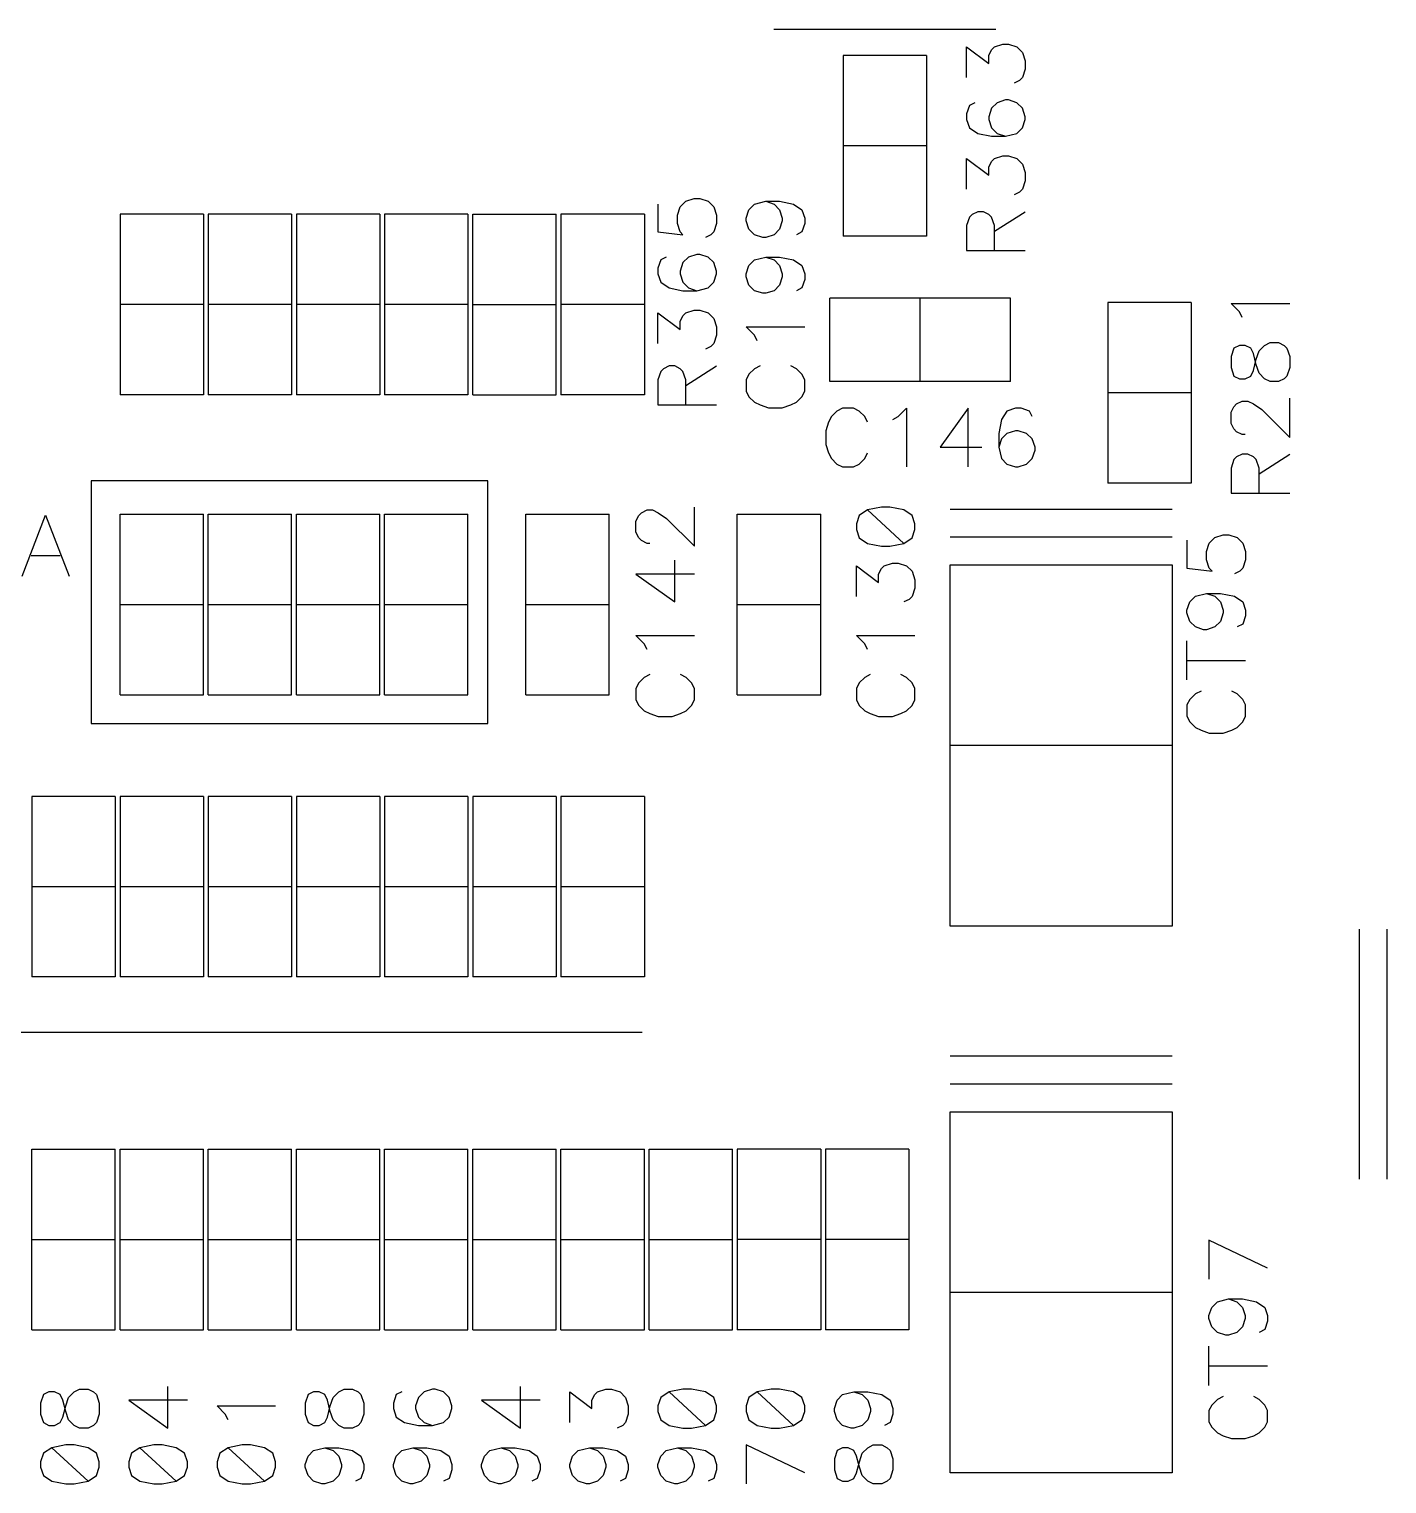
# Model space of a CAD drawing. Extents: x 295 to 953, y 10 to 290.
# Drawn here: x 585.08 to 628.1, y 102.61 to 148.7 of the extents above; entities that cross this region are included whole.
import ezdxf

# ---------------------------------------------------------------- set-up
doc = ezdxf.new("R2010")
doc.units = 0
doc.header["$LTSCALE"] = 5
doc.header["$MEASUREMENT"] = 0
doc.layers.add('DV-DPO-A6_BSK', color=2, linetype='CONTINUOUS')

msp = doc.modelspace()

# ---------------------------------------------------------------- linework, layer by layer
at = {"layer": 'DV-DPO-A6_BSK', "color": 7}
for p, q in [((608.678, 148.696), (615.713, 148.696)), ((614.786, 147.159), (614.786, 148.132)), ((614.786, 148.132), (615.49, 147.601)), ((615.49, 147.863), (615.579, 148.042)), ((615.579, 148.042), (615.669, 148.132)), ((615.669, 148.132), (615.931, 148.215)), ((615.931, 148.215), (616.11, 148.215)), ((616.11, 148.215), (616.378, 148.132)), ((616.378, 148.132), (616.552, 147.953)), ((616.552, 147.953), (616.641, 147.69)), ((610.874, 147.858), (610.874, 142.136)), ((613.517, 147.858), (610.874, 147.858)), ((613.517, 147.858), (613.517, 142.136)), ((615.49, 147.601), (615.49, 147.863)), ((616.641, 147.69), (616.641, 147.422)), ((616.462, 147.07), (616.289, 146.981)), ((616.552, 147.159), (616.462, 147.07)), ((616.641, 147.422), (616.552, 147.159)), ((614.875, 146.271), (614.786, 146.008)), ((615.048, 146.36), (614.875, 146.271)), ((615.579, 146.187), (615.49, 145.919)), ((615.758, 146.36), (615.579, 146.187)), ((616.021, 146.45), (615.758, 146.36)), ((616.11, 146.45), (616.021, 146.45)), ((616.378, 146.36), (616.11, 146.45)), ((616.552, 146.187), (616.378, 146.36)), ((616.641, 145.919), (616.552, 146.187)), ((614.786, 146.008), (614.786, 145.829)), ((614.786, 145.829), (614.875, 145.567)), ((615.49, 145.919), (615.49, 145.829)), ((615.49, 145.829), (615.579, 145.567)), ((616.552, 145.567), (616.641, 145.829)), ((616.641, 145.829), (616.641, 145.919)), ((614.875, 145.567), (615.138, 145.388)), ((615.138, 145.388), (615.579, 145.299)), ((615.579, 145.567), (615.758, 145.388)), ((615.579, 145.299), (616.021, 145.299)), ((615.758, 145.388), (616.021, 145.299)), ((616.021, 145.299), (616.378, 145.388)), ((616.378, 145.388), (616.552, 145.567)), ((613.517, 144.997), (610.874, 144.997)), ((614.786, 143.622), (614.786, 144.594)), ((614.786, 144.594), (615.49, 144.064)), ((615.49, 144.326), (615.579, 144.505)), ((615.49, 144.064), (615.49, 144.326)), ((615.579, 144.505), (615.669, 144.594)), ((615.669, 144.594), (615.931, 144.684)), ((615.931, 144.684), (616.11, 144.684)), ((616.11, 144.684), (616.378, 144.594)), ((616.378, 144.594), (616.552, 144.416)), ((616.552, 144.416), (616.641, 144.153)), ((616.641, 143.885), (616.552, 143.622)), ((616.641, 144.153), (616.641, 143.885)), ((616.462, 143.533), (616.289, 143.443)), ((616.552, 143.622), (616.462, 143.533)), ((605.007, 143.153), (605.007, 142.27)), ((605.627, 142.801), (605.711, 143.063)), ((605.711, 143.063), (605.89, 143.242)), ((605.89, 143.242), (606.152, 143.326)), ((606.152, 143.326), (606.331, 143.326)), ((606.331, 143.326), (606.599, 143.242)), ((606.599, 143.242), (606.773, 143.063)), ((606.773, 143.063), (606.862, 142.801)), ((607.801, 142.711), (607.89, 142.974)), ((607.89, 142.974), (608.063, 143.153)), ((608.063, 143.153), (608.421, 143.242)), ((608.421, 143.242), (608.684, 143.153)), ((608.421, 143.242), (608.862, 143.242)), ((608.684, 143.153), (608.862, 142.974)), ((608.862, 143.242), (609.304, 143.153)), ((608.862, 142.974), (608.946, 142.711)), ((609.304, 143.153), (609.567, 142.974)), ((609.567, 142.974), (609.656, 142.711)), ((615.138, 142.912), (614.959, 142.823)), ((615.317, 142.912), (615.138, 142.912)), ((615.49, 142.823), (615.317, 142.912)), ((615.669, 142.292), (616.641, 142.912)), ((587.963, 142.829), (587.963, 137.107)), ((590.606, 142.829), (587.963, 142.829)), ((590.606, 142.829), (590.606, 137.107)), ((590.757, 142.829), (590.757, 137.107)), ((593.4, 142.829), (590.757, 142.829)), ((593.4, 142.829), (593.4, 137.107)), ((593.551, 142.829), (593.551, 137.107)), ((596.194, 142.829), (593.551, 142.829)), ((596.194, 142.829), (596.194, 137.107)), ((596.345, 142.829), (596.345, 137.107)), ((598.988, 142.829), (596.345, 142.829)), ((598.988, 142.829), (598.988, 137.107)), ((599.139, 137.107), (599.139, 142.829)), ((599.139, 142.829), (601.782, 142.829)), ((601.782, 137.107), (601.782, 142.829)), ((601.933, 142.829), (601.933, 137.107)), ((604.576, 142.829), (601.933, 142.829)), ((604.576, 142.829), (604.576, 137.107)), ((605.627, 142.532), (605.627, 142.801)), ((605.711, 142.27), (605.627, 142.532)), ((606.862, 142.532), (606.773, 142.27)), ((606.862, 142.801), (606.862, 142.532)), ((607.801, 142.622), (607.801, 142.711)), ((607.89, 142.354), (607.801, 142.622)), ((608.946, 142.622), (608.862, 142.354)), ((608.946, 142.711), (608.946, 142.622)), ((609.656, 142.532), (609.567, 142.27)), ((609.656, 142.711), (609.656, 142.532)), ((614.875, 142.739), (614.786, 142.471)), ((614.786, 142.471), (614.786, 141.678)), ((614.959, 142.823), (614.875, 142.739)), ((615.579, 142.739), (615.49, 142.823)), ((615.669, 142.471), (615.579, 142.739)), ((615.669, 141.678), (615.669, 142.471)), ((605.007, 142.27), (605.8, 142.18)), ((605.8, 142.18), (605.711, 142.27)), ((606.683, 142.18), (606.51, 142.091)), ((606.773, 142.27), (606.683, 142.18)), ((608.063, 142.18), (607.89, 142.354)), ((608.332, 142.091), (608.063, 142.18)), ((608.421, 142.091), (608.332, 142.091)), ((608.684, 142.18), (608.421, 142.091)), ((608.862, 142.354), (608.684, 142.18)), ((609.567, 142.27), (609.393, 142.18)), ((613.517, 142.136), (610.874, 142.136)), ((606.242, 141.56), (605.979, 141.471)), ((606.331, 141.56), (606.242, 141.56)), ((606.599, 141.471), (606.331, 141.56)), ((614.786, 141.678), (616.641, 141.678)), ((605.096, 141.381), (605.007, 141.119)), ((605.007, 141.119), (605.007, 140.94)), ((605.269, 141.471), (605.096, 141.381)), ((605.8, 141.298), (605.711, 141.029)), ((605.979, 141.471), (605.8, 141.298)), ((606.773, 141.298), (606.599, 141.471)), ((606.862, 141.029), (606.773, 141.298)), ((607.801, 140.94), (607.89, 141.208)), ((607.89, 141.208), (608.063, 141.381)), ((608.063, 141.381), (608.421, 141.471)), ((608.421, 141.471), (608.684, 141.381)), ((608.421, 141.471), (608.862, 141.471)), ((608.684, 141.381), (608.862, 141.208)), ((608.862, 141.471), (609.304, 141.381)), ((608.862, 141.208), (608.946, 140.94)), ((609.304, 141.381), (609.567, 141.208)), ((609.567, 141.208), (609.656, 140.94)), ((605.007, 140.94), (605.096, 140.677)), ((605.096, 140.677), (605.359, 140.498)), ((605.711, 141.029), (605.711, 140.94)), ((605.711, 140.94), (605.8, 140.677)), ((605.8, 140.677), (605.979, 140.498)), ((606.599, 140.498), (606.773, 140.677)), ((606.773, 140.677), (606.862, 140.94)), ((606.862, 140.94), (606.862, 141.029)), ((607.801, 140.851), (607.801, 140.94)), ((607.89, 140.588), (607.801, 140.851)), ((608.063, 140.409), (607.89, 140.588)), ((608.862, 140.588), (608.684, 140.409)), ((608.946, 140.851), (608.862, 140.588)), ((608.946, 140.94), (608.946, 140.851)), ((609.656, 140.767), (609.567, 140.498)), ((609.656, 140.94), (609.656, 140.767)), ((605.359, 140.498), (605.8, 140.409)), ((605.8, 140.409), (606.242, 140.409)), ((605.979, 140.498), (606.242, 140.409)), ((606.242, 140.409), (606.599, 140.498)), ((608.332, 140.325), (608.063, 140.409)), ((608.421, 140.325), (608.332, 140.325)), ((608.684, 140.409), (608.421, 140.325)), ((609.567, 140.498), (609.393, 140.409)), ((616.172, 140.174), (610.455, 140.174)), ((610.455, 137.531), (610.455, 140.174)), ((613.31, 137.531), (613.31, 140.174)), ((616.172, 137.531), (616.172, 140.174)), ((590.606, 139.968), (587.963, 139.968)), ((593.4, 139.968), (590.757, 139.968)), ((596.194, 139.968), (593.551, 139.968)), ((598.988, 139.968), (596.345, 139.968)), ((599.139, 139.968), (601.782, 139.968)), ((604.576, 139.968), (601.933, 139.968)), ((605.007, 138.733), (605.007, 139.705)), ((605.007, 139.705), (605.711, 139.174)), ((605.8, 139.616), (605.89, 139.705)), ((605.89, 139.705), (606.152, 139.794)), ((606.152, 139.794), (606.331, 139.794)), ((606.331, 139.794), (606.599, 139.705)), ((606.599, 139.705), (606.773, 139.526)), ((619.256, 140.035), (619.256, 134.313)), ((621.899, 140.035), (619.256, 140.035)), ((621.899, 140.035), (621.899, 134.313)), ((623.43, 139.738), (623.168, 140.007)), ((623.168, 140.007), (625.023, 140.007)), ((623.52, 139.56), (623.43, 139.738)), ((605.711, 139.437), (605.8, 139.616)), ((605.711, 139.174), (605.711, 139.437)), ((606.773, 139.526), (606.862, 139.264)), ((606.862, 139.264), (606.862, 138.995)), ((608.063, 138.995), (607.801, 139.264)), ((607.801, 139.264), (609.656, 139.264)), ((606.773, 138.733), (606.683, 138.643)), ((606.862, 138.995), (606.773, 138.733)), ((608.153, 138.822), (608.063, 138.995)), ((624.229, 138.677), (624.403, 138.766)), ((624.403, 138.766), (624.671, 138.766)), ((624.671, 138.766), (624.844, 138.677)), ((606.683, 138.643), (606.51, 138.554)), ((623.257, 138.587), (623.168, 138.325)), ((623.168, 138.325), (623.168, 137.973)), ((623.43, 138.677), (623.257, 138.587)), ((623.609, 138.677), (623.43, 138.677)), ((623.788, 138.587), (623.609, 138.677)), ((623.872, 138.414), (623.788, 138.587)), ((623.961, 138.057), (623.872, 138.414)), ((623.961, 138.235), (624.051, 138.504)), ((624.051, 138.504), (624.229, 138.677)), ((624.844, 138.677), (624.934, 138.587)), ((624.934, 138.587), (625.023, 138.325)), ((625.023, 138.325), (625.023, 137.973)), ((605.096, 137.85), (605.007, 137.582)), ((605.18, 137.934), (605.096, 137.85)), ((605.359, 138.023), (605.18, 137.934)), ((605.538, 138.023), (605.359, 138.023)), ((605.711, 137.934), (605.538, 138.023)), ((605.8, 137.85), (605.711, 137.934)), ((605.89, 137.582), (605.8, 137.85)), ((605.89, 137.403), (606.862, 138.023)), ((608.063, 137.934), (607.89, 137.76)), ((608.242, 138.023), (608.063, 137.934)), ((609.393, 137.934), (609.214, 138.023)), ((609.567, 137.76), (609.393, 137.934)), ((623.168, 137.973), (623.257, 137.704)), ((623.788, 137.704), (623.872, 137.883)), ((623.872, 137.883), (623.961, 138.235)), ((624.051, 137.794), (623.961, 138.057)), ((625.023, 137.973), (624.934, 137.704)), ((605.007, 137.582), (605.007, 136.788)), ((605.89, 136.788), (605.89, 137.582)), ((607.89, 137.76), (607.801, 137.582)), ((607.801, 137.582), (607.801, 137.229)), ((609.656, 137.582), (609.567, 137.76)), ((609.656, 137.229), (609.656, 137.582)), ((616.172, 137.531), (610.455, 137.531)), ((623.257, 137.704), (623.43, 137.615)), ((623.43, 137.615), (623.609, 137.615)), ((623.609, 137.615), (623.788, 137.704)), ((624.229, 137.615), (624.051, 137.794)), ((624.403, 137.531), (624.229, 137.615)), ((624.671, 137.531), (624.403, 137.531)), ((624.844, 137.615), (624.671, 137.531)), ((624.934, 137.704), (624.844, 137.615)), ((590.606, 137.107), (587.963, 137.107)), ((593.4, 137.107), (590.757, 137.107)), ((596.194, 137.107), (593.551, 137.107)), ((598.988, 137.107), (596.345, 137.107)), ((599.139, 137.107), (601.782, 137.107)), ((604.576, 137.107), (601.933, 137.107)), ((607.801, 137.229), (607.89, 137.051)), ((607.89, 137.051), (608.063, 136.877)), ((609.393, 136.877), (609.567, 137.051)), ((609.567, 137.051), (609.656, 137.229)), ((621.899, 137.174), (619.256, 137.174)), ((623.341, 136.822), (623.52, 136.911)), ((623.52, 136.911), (623.699, 136.911)), ((623.699, 136.911), (623.872, 136.822)), ((625.023, 135.76), (625.023, 137)), ((605.007, 136.788), (606.862, 136.788)), ((608.063, 136.877), (608.242, 136.788)), ((608.242, 136.788), (608.505, 136.699)), ((608.505, 136.699), (608.946, 136.699)), ((608.946, 136.699), (609.214, 136.788)), ((609.214, 136.788), (609.393, 136.877)), ((610.673, 136.592), (610.5, 136.419)), ((610.852, 136.682), (610.673, 136.592)), ((611.204, 136.682), (610.852, 136.682)), ((611.383, 136.592), (611.204, 136.682)), ((611.561, 136.419), (611.383, 136.592)), ((612.618, 136.419), (612.886, 136.682)), ((612.886, 136.682), (612.886, 134.827)), ((614.83, 136.682), (613.948, 135.447)), ((614.83, 134.827), (614.83, 136.682)), ((616.065, 136.592), (615.892, 136.33)), ((616.334, 136.682), (616.065, 136.592)), ((616.512, 136.682), (616.334, 136.682)), ((616.775, 136.592), (616.512, 136.682)), ((616.864, 136.419), (616.775, 136.592)), ((623.168, 136.559), (623.257, 136.732)), ((623.168, 136.201), (623.168, 136.559)), ((623.257, 136.732), (623.341, 136.822)), ((623.872, 136.822), (624.14, 136.643)), ((624.14, 136.643), (625.023, 135.76)), ((610.41, 136.24), (610.321, 135.972)), ((610.321, 135.972), (610.321, 135.531)), ((610.5, 136.419), (610.41, 136.24)), ((611.645, 136.24), (611.561, 136.419)), ((612.444, 136.33), (612.618, 136.419)), ((615.892, 136.33), (615.803, 135.888)), ((616.334, 135.972), (616.065, 135.888)), ((616.423, 135.972), (616.334, 135.972)), ((616.686, 135.888), (616.423, 135.972)), ((623.257, 136.028), (623.168, 136.201)), ((623.341, 135.939), (623.257, 136.028)), ((610.321, 135.531), (610.41, 135.268)), ((615.803, 135.888), (615.803, 135.447)), ((615.892, 135.71), (615.803, 135.447)), ((616.065, 135.888), (615.892, 135.71)), ((616.864, 135.71), (616.686, 135.888)), ((616.954, 135.447), (616.864, 135.71)), ((623.52, 135.849), (623.341, 135.939)), ((623.609, 135.849), (623.52, 135.849)), ((610.41, 135.268), (610.5, 135.089)), ((610.5, 135.089), (610.673, 134.916)), ((611.383, 134.916), (611.561, 135.089)), ((611.561, 135.089), (611.645, 135.268)), ((613.948, 135.447), (615.272, 135.447)), ((615.803, 135.447), (615.892, 135.089)), ((615.892, 135.089), (616.065, 134.916)), ((616.686, 134.916), (616.864, 135.089)), ((616.864, 135.089), (616.954, 135.357)), ((616.954, 135.357), (616.954, 135.447)), ((623.257, 135.056), (623.168, 134.788)), ((623.341, 135.14), (623.257, 135.056)), ((623.52, 135.229), (623.341, 135.14)), ((623.699, 135.229), (623.52, 135.229)), ((623.872, 135.14), (623.699, 135.229)), ((623.961, 135.056), (623.872, 135.14)), ((624.051, 134.788), (623.961, 135.056)), ((624.051, 134.609), (625.023, 135.229)), ((610.673, 134.916), (610.852, 134.827)), ((610.852, 134.827), (611.204, 134.827)), ((611.204, 134.827), (611.383, 134.916)), ((616.065, 134.916), (616.334, 134.827)), ((616.334, 134.827), (616.423, 134.827)), ((616.423, 134.827), (616.686, 134.916)), ((623.168, 134.788), (623.168, 133.994)), ((624.051, 133.994), (624.051, 134.788)), ((599.62, 134.38), (587.047, 134.38)), ((587.047, 134.38), (587.047, 126.696)), ((599.62, 126.696), (599.62, 134.38)), ((621.899, 134.313), (619.256, 134.313)), ((623.168, 133.994), (625.023, 133.994)), ((584.868, 131.362), (585.605, 133.301)), ((585.605, 133.301), (586.348, 131.362)), ((587.963, 127.607), (587.963, 133.329)), ((587.963, 133.329), (590.606, 133.329)), ((590.606, 127.607), (590.606, 133.329)), ((590.757, 127.607), (590.757, 133.329)), ((590.757, 133.329), (593.4, 133.329)), ((593.4, 127.607), (593.4, 133.329)), ((593.551, 127.607), (593.551, 133.329)), ((593.551, 133.329), (596.194, 133.329)), ((596.194, 127.607), (596.194, 133.329)), ((596.345, 127.607), (596.345, 133.329)), ((596.345, 133.329), (598.988, 133.329)), ((598.988, 127.607), (598.988, 133.329)), ((600.816, 127.607), (600.816, 133.329)), ((600.816, 133.329), (603.459, 133.329)), ((603.459, 127.607), (603.459, 133.329)), ((604.308, 133.106), (604.398, 133.284)), ((604.398, 133.284), (604.481, 133.374)), ((604.481, 133.374), (604.66, 133.463)), ((604.66, 133.463), (604.839, 133.463)), ((604.839, 133.463), (605.012, 133.374)), ((605.012, 133.374), (605.281, 133.195)), ((606.163, 132.312), (606.163, 133.547)), ((607.521, 127.607), (607.521, 133.329)), ((607.521, 133.329), (610.164, 133.329)), ((610.164, 127.607), (610.164, 133.329)), ((611.383, 133.284), (611.293, 133.022)), ((611.645, 133.463), (611.383, 133.284)), ((612.087, 133.547), (611.645, 133.463)), ((611.645, 133.463), (612.796, 132.401)), ((612.355, 133.547), (612.087, 133.547)), ((612.796, 133.463), (612.355, 133.547)), ((613.059, 133.284), (612.796, 133.463)), ((613.148, 133.022), (613.059, 133.284)), ((621.301, 133.48), (614.266, 133.48)), ((604.308, 132.753), (604.308, 133.106)), ((604.398, 132.575), (604.308, 132.753)), ((605.281, 133.195), (606.163, 132.312)), ((611.293, 133.022), (611.293, 132.843)), ((611.293, 132.843), (611.383, 132.575)), ((613.059, 132.575), (613.148, 132.843)), ((613.148, 132.843), (613.148, 133.022)), ((604.481, 132.491), (604.398, 132.575)), ((604.66, 132.401), (604.481, 132.491)), ((604.75, 132.401), (604.66, 132.401)), ((611.383, 132.575), (611.645, 132.401)), ((611.645, 132.401), (612.087, 132.312)), ((612.087, 132.312), (612.355, 132.312)), ((612.355, 132.312), (612.796, 132.401)), ((612.796, 132.401), (613.059, 132.575)), ((621.301, 132.597), (614.266, 132.597)), ((621.765, 132.502), (621.765, 131.614)), ((622.385, 132.144), (622.475, 132.413)), ((622.475, 132.413), (622.654, 132.586)), ((622.654, 132.586), (622.916, 132.675)), ((622.916, 132.675), (623.095, 132.675)), ((623.095, 132.675), (623.358, 132.586)), ((623.358, 132.586), (623.537, 132.413)), ((623.537, 132.413), (623.626, 132.144)), ((586.069, 132.01), (585.147, 132.01)), ((605.543, 130.546), (605.543, 131.871)), ((622.385, 131.882), (622.385, 132.144)), ((622.475, 131.614), (622.385, 131.882)), ((623.626, 131.882), (623.537, 131.614)), ((623.626, 132.144), (623.626, 131.882)), ((606.163, 131.429), (604.308, 131.429)), ((604.308, 131.429), (605.543, 130.546)), ((611.293, 130.719), (611.293, 131.692)), ((611.293, 131.692), (611.997, 131.161)), ((611.997, 131.429), (612.087, 131.602)), ((611.997, 131.161), (611.997, 131.429)), ((612.087, 131.602), (612.176, 131.692)), ((612.176, 131.692), (612.439, 131.781)), ((612.439, 131.781), (612.618, 131.781)), ((612.618, 131.781), (612.886, 131.692)), ((612.886, 131.692), (613.059, 131.519)), ((613.059, 131.519), (613.148, 131.25)), ((614.266, 120.281), (614.266, 131.72)), ((614.266, 131.72), (621.301, 131.72)), ((621.301, 131.72), (621.301, 120.281)), ((621.765, 131.614), (622.564, 131.524)), ((622.564, 131.524), (622.475, 131.614)), ((623.447, 131.524), (623.274, 131.44)), ((623.537, 131.614), (623.447, 131.524)), ((613.148, 130.988), (613.059, 130.719)), ((613.148, 131.25), (613.148, 130.988)), ((587.963, 130.468), (590.606, 130.468)), ((590.757, 130.468), (593.4, 130.468)), ((593.551, 130.468), (596.194, 130.468)), ((596.345, 130.468), (598.988, 130.468)), ((600.816, 130.468), (603.459, 130.468)), ((607.521, 130.468), (610.164, 130.468)), ((612.97, 130.63), (612.796, 130.546)), ((613.059, 130.719), (612.97, 130.63)), ((621.765, 130.289), (621.855, 130.552)), ((621.855, 130.552), (622.033, 130.731)), ((622.033, 130.731), (622.385, 130.82)), ((622.385, 130.82), (622.654, 130.731)), ((622.385, 130.82), (622.827, 130.82)), ((622.654, 130.731), (622.827, 130.552)), ((622.827, 130.82), (623.274, 130.731)), ((622.827, 130.552), (622.916, 130.289)), ((623.274, 130.731), (623.537, 130.552)), ((623.537, 130.552), (623.626, 130.289)), ((621.765, 130.2), (621.765, 130.289)), ((621.855, 129.932), (621.765, 130.2)), ((622.916, 130.2), (622.827, 129.932)), ((622.916, 130.289), (622.916, 130.2)), ((623.626, 130.11), (623.537, 129.848)), ((623.626, 130.289), (623.626, 130.11)), ((622.033, 129.758), (621.855, 129.932)), ((622.296, 129.669), (622.033, 129.758)), ((622.385, 129.669), (622.296, 129.669)), ((622.654, 129.758), (622.385, 129.669)), ((622.827, 129.932), (622.654, 129.758)), ((623.537, 129.848), (623.358, 129.758)), ((604.571, 129.216), (604.308, 129.485)), ((604.308, 129.485), (606.163, 129.485)), ((604.66, 129.043), (604.571, 129.216)), ((611.556, 129.216), (611.293, 129.485)), ((611.293, 129.485), (613.148, 129.485)), ((611.645, 129.043), (611.556, 129.216)), ((621.765, 128.076), (621.765, 129.317)), ((621.765, 128.697), (623.626, 128.697)), ((604.571, 128.155), (604.398, 127.981)), ((604.75, 128.244), (604.571, 128.155)), ((605.901, 128.155), (605.722, 128.244)), ((606.074, 127.981), (605.901, 128.155)), ((611.556, 128.155), (611.383, 127.981)), ((611.735, 128.244), (611.556, 128.155)), ((612.886, 128.155), (612.707, 128.244)), ((613.059, 127.981), (612.886, 128.155)), ((604.398, 127.981), (604.308, 127.803)), ((604.308, 127.803), (604.308, 127.45)), ((606.163, 127.803), (606.074, 127.981)), ((606.163, 127.45), (606.163, 127.803)), ((611.383, 127.981), (611.293, 127.803)), ((611.293, 127.803), (611.293, 127.45)), ((613.148, 127.803), (613.059, 127.981)), ((613.148, 127.45), (613.148, 127.803)), ((622.212, 127.724), (622.033, 127.635)), ((623.358, 127.635), (623.184, 127.724)), ((587.963, 127.607), (590.606, 127.607)), ((590.757, 127.607), (593.4, 127.607)), ((593.551, 127.607), (596.194, 127.607)), ((596.345, 127.607), (598.988, 127.607)), ((600.816, 127.607), (603.459, 127.607)), ((604.308, 127.45), (604.398, 127.272)), ((604.398, 127.272), (604.571, 127.098)), ((605.901, 127.098), (606.074, 127.272)), ((606.074, 127.272), (606.163, 127.45)), ((607.521, 127.607), (610.164, 127.607)), ((611.293, 127.45), (611.383, 127.272)), ((611.383, 127.272), (611.556, 127.098)), ((612.886, 127.098), (613.059, 127.272)), ((613.059, 127.272), (613.148, 127.45)), ((621.855, 127.456), (621.765, 127.283)), ((621.765, 127.283), (621.765, 126.925)), ((622.033, 127.635), (621.855, 127.456)), ((623.537, 127.456), (623.358, 127.635)), ((623.626, 127.283), (623.537, 127.456)), ((623.626, 126.925), (623.626, 127.283)), ((604.571, 127.098), (604.75, 127.009)), ((604.75, 127.009), (605.012, 126.92)), ((605.012, 126.92), (605.454, 126.92)), ((605.454, 126.92), (605.722, 127.009)), ((605.722, 127.009), (605.901, 127.098)), ((611.556, 127.098), (611.735, 127.009)), ((611.735, 127.009), (611.997, 126.92)), ((611.997, 126.92), (612.439, 126.92)), ((612.439, 126.92), (612.707, 127.009)), ((612.707, 127.009), (612.886, 127.098)), ((621.765, 126.925), (621.855, 126.752)), ((621.855, 126.752), (622.033, 126.573)), ((623.358, 126.573), (623.537, 126.752)), ((623.537, 126.752), (623.626, 126.925)), ((587.047, 126.696), (599.62, 126.696)), ((622.033, 126.573), (622.212, 126.484)), ((622.212, 126.484), (622.475, 126.394)), ((622.475, 126.394), (622.916, 126.394)), ((622.916, 126.394), (623.184, 126.484)), ((623.184, 126.484), (623.358, 126.573)), ((621.301, 125.998), (614.266, 125.998)), ((585.169, 124.388), (585.169, 118.666)), ((587.812, 124.388), (585.169, 124.388)), ((587.812, 124.388), (587.812, 118.666)), ((587.963, 124.388), (587.963, 118.666)), ((590.606, 124.388), (587.963, 124.388)), ((590.606, 124.388), (590.606, 118.666)), ((590.757, 124.388), (590.757, 118.666)), ((593.4, 124.388), (590.757, 124.388)), ((593.4, 124.388), (593.4, 118.666)), ((593.551, 124.388), (593.551, 118.666)), ((596.194, 124.388), (593.551, 124.388)), ((596.194, 124.388), (596.194, 118.666)), ((596.345, 124.388), (596.345, 118.666)), ((598.988, 124.388), (596.345, 124.388)), ((598.988, 124.388), (598.988, 118.666)), ((599.139, 124.388), (599.139, 118.666)), ((601.782, 124.388), (599.139, 124.388)), ((601.782, 124.388), (601.782, 118.666)), ((601.933, 124.388), (601.933, 118.666)), ((604.576, 124.388), (601.933, 124.388)), ((604.576, 124.388), (604.576, 118.666)), ((587.812, 121.527), (585.169, 121.527)), ((590.606, 121.527), (587.963, 121.527)), ((593.4, 121.527), (590.757, 121.527)), ((596.194, 121.527), (593.551, 121.527)), ((598.988, 121.527), (596.345, 121.527)), ((601.782, 121.527), (599.139, 121.527)), ((604.576, 121.527), (601.933, 121.527)), ((621.301, 120.281), (614.266, 120.281)), ((627.219, 120.18), (627.219, 112.262)), ((628.102, 120.18), (628.102, 112.262)), ((587.812, 118.666), (585.169, 118.666)), ((590.606, 118.666), (587.963, 118.666)), ((593.4, 118.666), (590.757, 118.666)), ((596.194, 118.666), (593.551, 118.666)), ((598.988, 118.666), (596.345, 118.666)), ((601.782, 118.666), (599.139, 118.666)), ((604.576, 118.666), (601.933, 118.666)), ((557.71, 116.917), (604.509, 116.917)), ((621.301, 116.157), (614.266, 116.157)), ((621.301, 115.274), (614.266, 115.274)), ((614.266, 102.958), (614.266, 114.397)), ((614.266, 114.397), (621.301, 114.397)), ((621.301, 114.397), (621.301, 102.958)), ((585.169, 107.49), (585.169, 113.212)), ((585.169, 113.212), (587.812, 113.212)), ((587.812, 107.49), (587.812, 113.212)), ((587.963, 107.49), (587.963, 113.212)), ((587.963, 113.212), (590.606, 113.212)), ((590.606, 107.49), (590.606, 113.212)), ((590.757, 107.49), (590.757, 113.212)), ((590.757, 113.212), (593.4, 113.212)), ((593.4, 107.49), (593.4, 113.212)), ((593.551, 107.49), (593.551, 113.212)), ((593.551, 113.212), (596.194, 113.212)), ((596.194, 107.49), (596.194, 113.212)), ((596.345, 107.49), (596.345, 113.212)), ((596.345, 113.212), (598.988, 113.212)), ((598.988, 107.49), (598.988, 113.212)), ((599.139, 107.49), (599.139, 113.212)), ((599.139, 113.212), (601.782, 113.212)), ((601.782, 107.49), (601.782, 113.212)), ((601.933, 107.49), (601.933, 113.212)), ((601.933, 113.212), (604.576, 113.212)), ((604.576, 107.49), (604.576, 113.212)), ((604.727, 107.49), (604.727, 113.212)), ((604.727, 113.212), (607.37, 113.212)), ((607.37, 107.49), (607.37, 113.212)), ((607.521, 113.212), (607.521, 107.49)), ((610.164, 113.212), (607.521, 113.212)), ((610.164, 113.212), (610.164, 107.49)), ((610.315, 113.212), (610.315, 107.49)), ((612.958, 113.212), (610.315, 113.212)), ((612.958, 113.212), (612.958, 107.49)), ((585.169, 110.351), (587.812, 110.351)), ((587.963, 110.351), (590.606, 110.351)), ((590.757, 110.351), (593.4, 110.351)), ((593.551, 110.351), (596.194, 110.351)), ((596.345, 110.351), (598.988, 110.351)), ((599.139, 110.351), (601.782, 110.351)), ((601.933, 110.351), (604.576, 110.351)), ((604.727, 110.351), (607.37, 110.351)), ((610.164, 110.351), (607.521, 110.351)), ((612.958, 110.351), (610.315, 110.351)), ((624.324, 109.44), (622.464, 110.323)), ((622.464, 110.323), (622.464, 109.088)), ((621.301, 108.675), (614.266, 108.675)), ((622.553, 108.2), (622.732, 108.379)), ((622.732, 108.379), (623.084, 108.468)), ((623.084, 108.468), (623.352, 108.379)), ((623.084, 108.468), (623.525, 108.468)), ((623.352, 108.379), (623.525, 108.2)), ((623.525, 108.468), (623.972, 108.379)), ((623.972, 108.379), (624.235, 108.2)), ((622.464, 107.937), (622.553, 108.2)), ((622.464, 107.848), (622.464, 107.937)), ((623.525, 108.2), (623.615, 107.937)), ((623.615, 107.937), (623.615, 107.848)), ((624.235, 108.2), (624.324, 107.937)), ((624.324, 107.937), (624.324, 107.758)), ((585.169, 107.49), (587.812, 107.49)), ((587.963, 107.49), (590.606, 107.49)), ((590.757, 107.49), (593.4, 107.49)), ((593.551, 107.49), (596.194, 107.49)), ((596.345, 107.49), (598.988, 107.49)), ((599.139, 107.49), (601.782, 107.49)), ((601.933, 107.49), (604.576, 107.49)), ((604.727, 107.49), (607.37, 107.49)), ((610.164, 107.49), (607.521, 107.49)), ((612.958, 107.49), (610.315, 107.49)), ((622.553, 107.58), (622.464, 107.848)), ((622.732, 107.406), (622.553, 107.58)), ((622.994, 107.317), (622.732, 107.406)), ((623.352, 107.406), (623.084, 107.317)), ((623.525, 107.58), (623.352, 107.406)), ((623.615, 107.848), (623.525, 107.58)), ((624.235, 107.496), (624.056, 107.406)), ((624.324, 107.758), (624.235, 107.496)), ((622.464, 105.724), (622.464, 106.965)), ((623.084, 107.317), (622.994, 107.317)), ((622.464, 106.345), (624.324, 106.345)), ((586.51, 105.523), (586.684, 105.607)), ((586.684, 105.607), (586.952, 105.607)), ((586.952, 105.607), (587.125, 105.523)), ((589.478, 104.372), (589.478, 105.696)), ((594.892, 105.523), (595.066, 105.607)), ((595.066, 105.607), (595.334, 105.607)), ((595.334, 105.607), (595.507, 105.523)), ((597.86, 105.607), (597.597, 105.523)), ((597.949, 105.607), (597.86, 105.607)), ((598.217, 105.523), (597.949, 105.607)), ((600.654, 104.372), (600.654, 105.696)), ((603.096, 105.523), (603.358, 105.607)), ((603.358, 105.607), (603.537, 105.607)), ((603.537, 105.607), (603.805, 105.523)), ((605.8, 105.607), (605.359, 105.523)), ((606.068, 105.607), (605.8, 105.607)), ((606.51, 105.523), (606.068, 105.607)), ((608.594, 105.607), (608.153, 105.523)), ((608.862, 105.607), (608.594, 105.607)), ((609.304, 105.523), (608.862, 105.607)), ((585.538, 105.434), (585.449, 105.166)), ((585.449, 105.166), (585.449, 104.813)), ((585.711, 105.523), (585.538, 105.434)), ((585.89, 105.523), (585.711, 105.523)), ((586.069, 105.434), (585.89, 105.523)), ((586.153, 105.255), (586.069, 105.434)), ((586.242, 104.903), (586.153, 105.255)), ((586.242, 105.082), (586.332, 105.344)), ((586.332, 105.344), (586.51, 105.523)), ((587.125, 105.523), (587.215, 105.434)), ((587.215, 105.434), (587.304, 105.166)), ((587.304, 105.166), (587.304, 104.813)), ((590.098, 105.255), (588.243, 105.255)), ((588.243, 105.255), (589.478, 104.372)), ((593.92, 105.434), (593.831, 105.166)), ((593.831, 105.166), (593.831, 104.813)), ((594.093, 105.523), (593.92, 105.434)), ((594.272, 105.523), (594.093, 105.523)), ((594.451, 105.434), (594.272, 105.523)), ((594.535, 105.255), (594.451, 105.434)), ((594.624, 104.903), (594.535, 105.255)), ((594.624, 105.082), (594.714, 105.344)), ((594.714, 105.344), (594.892, 105.523)), ((595.507, 105.523), (595.597, 105.434)), ((595.597, 105.434), (595.686, 105.166)), ((595.686, 105.166), (595.686, 104.813)), ((596.714, 105.434), (596.625, 105.166)), ((596.625, 105.166), (596.625, 104.992)), ((596.887, 105.523), (596.714, 105.434)), ((597.418, 105.344), (597.329, 105.082)), ((597.597, 105.523), (597.418, 105.344)), ((598.391, 105.344), (598.217, 105.523)), ((598.48, 105.082), (598.391, 105.344)), ((601.274, 105.255), (599.419, 105.255)), ((599.419, 105.255), (600.654, 104.372)), ((602.213, 104.551), (602.213, 105.523)), ((602.213, 105.523), (602.917, 104.992)), ((602.917, 105.255), (603.006, 105.434)), ((602.917, 104.992), (602.917, 105.255)), ((603.006, 105.434), (603.096, 105.523)), ((603.805, 105.523), (603.979, 105.344)), ((603.979, 105.344), (604.068, 105.082)), ((605.096, 105.344), (605.007, 105.082)), ((605.359, 105.523), (605.096, 105.344)), ((605.359, 105.523), (606.51, 104.461)), ((606.773, 105.344), (606.51, 105.523)), ((606.862, 105.082), (606.773, 105.344)), ((607.89, 105.344), (607.801, 105.082)), ((608.153, 105.523), (607.89, 105.344)), ((608.153, 105.523), (609.304, 104.461)), ((609.567, 105.344), (609.304, 105.523)), ((609.656, 105.082), (609.567, 105.344)), ((610.595, 104.992), (610.684, 105.255)), ((610.684, 105.255), (610.857, 105.434)), ((610.857, 105.434), (611.215, 105.523)), ((611.215, 105.523), (611.478, 105.434)), ((611.215, 105.523), (611.656, 105.523)), ((611.478, 105.434), (611.656, 105.255)), ((611.656, 105.523), (612.098, 105.434)), ((611.656, 105.255), (611.74, 104.992)), ((612.098, 105.434), (612.361, 105.255)), ((612.361, 105.255), (612.45, 104.992)), ((622.553, 105.104), (622.464, 104.931)), ((622.732, 105.283), (622.553, 105.104)), ((622.911, 105.372), (622.732, 105.283)), ((624.056, 105.283), (623.883, 105.372)), ((624.235, 105.104), (624.056, 105.283)), ((624.324, 104.931), (624.235, 105.104)), ((585.449, 104.813), (585.538, 104.551)), ((586.069, 104.551), (586.153, 104.724)), ((586.153, 104.724), (586.242, 105.082)), ((586.332, 104.635), (586.242, 104.903)), ((586.51, 104.461), (586.332, 104.635)), ((587.304, 104.813), (587.215, 104.551)), ((591.299, 104.813), (591.037, 105.082)), ((591.037, 105.082), (592.892, 105.082)), ((591.389, 104.635), (591.299, 104.813)), ((593.831, 104.813), (593.92, 104.551)), ((594.451, 104.551), (594.535, 104.724)), ((594.535, 104.724), (594.624, 105.082)), ((594.714, 104.635), (594.624, 104.903)), ((594.892, 104.461), (594.714, 104.635)), ((595.686, 104.813), (595.597, 104.551)), ((596.625, 104.992), (596.714, 104.724)), ((596.714, 104.724), (596.977, 104.551)), ((597.329, 105.082), (597.329, 104.992)), ((597.329, 104.992), (597.418, 104.724)), ((597.418, 104.724), (597.597, 104.551)), ((598.217, 104.551), (598.391, 104.724)), ((598.391, 104.724), (598.48, 104.992)), ((598.48, 104.992), (598.48, 105.082)), ((604.068, 104.813), (603.979, 104.551)), ((604.068, 105.082), (604.068, 104.813)), ((605.007, 105.082), (605.007, 104.903)), ((605.007, 104.903), (605.096, 104.635)), ((605.096, 104.635), (605.359, 104.461)), ((606.51, 104.461), (606.773, 104.635)), ((606.773, 104.635), (606.862, 104.903)), ((606.862, 104.903), (606.862, 105.082)), ((607.801, 105.082), (607.801, 104.903)), ((607.801, 104.903), (607.89, 104.635)), ((607.89, 104.635), (608.153, 104.461)), ((609.304, 104.461), (609.567, 104.635)), ((609.567, 104.635), (609.656, 104.903)), ((609.656, 104.903), (609.656, 105.082)), ((610.595, 104.903), (610.595, 104.992)), ((610.684, 104.635), (610.595, 104.903)), ((610.857, 104.461), (610.684, 104.635)), ((611.656, 104.635), (611.478, 104.461)), ((611.74, 104.903), (611.656, 104.635)), ((611.74, 104.992), (611.74, 104.903)), ((612.45, 104.813), (612.361, 104.551)), ((612.45, 104.992), (612.45, 104.813)), ((622.464, 104.931), (622.464, 104.573)), ((624.324, 104.573), (624.324, 104.931)), ((585.538, 104.551), (585.711, 104.461)), ((585.711, 104.461), (585.89, 104.461)), ((585.89, 104.461), (586.069, 104.551)), ((586.684, 104.372), (586.51, 104.461)), ((586.952, 104.372), (586.684, 104.372)), ((587.125, 104.461), (586.952, 104.372)), ((587.215, 104.551), (587.125, 104.461)), ((593.92, 104.551), (594.093, 104.461)), ((594.093, 104.461), (594.272, 104.461)), ((594.272, 104.461), (594.451, 104.551)), ((595.066, 104.372), (594.892, 104.461)), ((595.334, 104.372), (595.066, 104.372)), ((595.507, 104.461), (595.334, 104.372)), ((595.597, 104.551), (595.507, 104.461)), ((596.977, 104.551), (597.418, 104.461)), ((597.418, 104.461), (597.86, 104.461)), ((597.597, 104.551), (597.86, 104.461)), ((597.86, 104.461), (598.217, 104.551)), ((603.889, 104.461), (603.716, 104.372)), ((603.979, 104.551), (603.889, 104.461)), ((605.359, 104.461), (605.8, 104.372)), ((605.8, 104.372), (606.068, 104.372)), ((606.068, 104.372), (606.51, 104.461)), ((608.153, 104.461), (608.594, 104.372)), ((608.594, 104.372), (608.862, 104.372)), ((608.862, 104.372), (609.304, 104.461)), ((611.126, 104.372), (610.857, 104.461)), ((611.215, 104.372), (611.126, 104.372)), ((611.478, 104.461), (611.215, 104.372)), ((612.361, 104.551), (612.187, 104.461)), ((622.464, 104.573), (622.553, 104.4)), ((622.553, 104.4), (622.732, 104.221)), ((622.732, 104.221), (622.911, 104.132)), ((623.883, 104.132), (624.056, 104.221)), ((624.056, 104.221), (624.235, 104.4)), ((624.235, 104.4), (624.324, 104.573)), ((585.801, 103.752), (585.538, 103.579)), ((586.242, 103.841), (585.801, 103.752)), ((585.801, 103.752), (586.952, 102.69)), ((586.51, 103.841), (586.242, 103.841)), ((586.952, 103.752), (586.51, 103.841)), ((587.215, 103.579), (586.952, 103.752)), ((588.595, 103.752), (588.332, 103.579)), ((589.036, 103.841), (588.595, 103.752)), ((588.595, 103.752), (589.746, 102.69)), ((589.304, 103.841), (589.036, 103.841)), ((589.746, 103.752), (589.304, 103.841)), ((590.009, 103.579), (589.746, 103.752)), ((591.389, 103.752), (591.126, 103.579)), ((591.83, 103.841), (591.389, 103.752)), ((591.389, 103.752), (592.54, 102.69)), ((592.098, 103.841), (591.83, 103.841)), ((592.54, 103.752), (592.098, 103.841)), ((592.803, 103.579), (592.54, 103.752)), ((594.093, 103.662), (594.451, 103.752)), ((594.451, 103.752), (594.714, 103.662)), ((594.451, 103.752), (594.892, 103.752)), ((594.892, 103.752), (595.334, 103.662)), ((596.887, 103.662), (597.245, 103.752)), ((597.245, 103.752), (597.508, 103.662)), ((597.245, 103.752), (597.686, 103.752)), ((597.686, 103.752), (598.128, 103.662)), ((599.681, 103.662), (600.039, 103.752)), ((600.039, 103.752), (600.302, 103.662)), ((600.039, 103.752), (600.48, 103.752)), ((600.48, 103.752), (600.922, 103.662)), ((602.475, 103.662), (602.833, 103.752)), ((602.833, 103.752), (603.096, 103.662)), ((602.833, 103.752), (603.274, 103.752)), ((603.274, 103.752), (603.716, 103.662)), ((605.269, 103.662), (605.627, 103.752)), ((605.627, 103.752), (605.89, 103.662)), ((605.627, 103.752), (606.068, 103.752)), ((606.068, 103.752), (606.51, 103.662)), ((609.656, 102.958), (607.801, 103.841)), ((607.801, 103.841), (607.801, 102.606)), ((610.857, 103.752), (610.684, 103.662)), ((611.036, 103.752), (610.857, 103.752)), ((611.215, 103.662), (611.036, 103.752)), ((611.478, 103.579), (611.656, 103.752)), ((611.656, 103.752), (611.83, 103.841)), ((611.83, 103.841), (612.098, 103.841)), ((612.098, 103.841), (612.271, 103.752)), ((612.271, 103.752), (612.361, 103.662)), ((622.911, 104.132), (623.173, 104.042)), ((623.173, 104.042), (623.615, 104.042)), ((623.615, 104.042), (623.883, 104.132)), ((585.538, 103.579), (585.449, 103.31)), ((585.449, 103.31), (585.449, 103.132)), ((587.304, 103.31), (587.215, 103.579)), ((587.304, 103.132), (587.304, 103.31)), ((588.332, 103.579), (588.243, 103.31)), ((588.243, 103.31), (588.243, 103.132)), ((590.098, 103.31), (590.009, 103.579)), ((590.098, 103.132), (590.098, 103.31)), ((591.126, 103.579), (591.037, 103.31)), ((591.037, 103.31), (591.037, 103.132)), ((592.892, 103.31), (592.803, 103.579)), ((592.892, 103.132), (592.892, 103.31)), ((593.831, 103.221), (593.92, 103.489)), ((593.92, 103.489), (594.093, 103.662)), ((594.714, 103.662), (594.892, 103.489)), ((594.892, 103.489), (594.976, 103.221)), ((595.334, 103.662), (595.597, 103.489)), ((595.597, 103.489), (595.686, 103.221)), ((596.625, 103.221), (596.714, 103.489)), ((596.714, 103.489), (596.887, 103.662)), ((597.508, 103.662), (597.686, 103.489)), ((597.686, 103.489), (597.77, 103.221)), ((598.128, 103.662), (598.391, 103.489)), ((598.391, 103.489), (598.48, 103.221)), ((599.419, 103.221), (599.508, 103.489)), ((599.508, 103.489), (599.681, 103.662)), ((600.302, 103.662), (600.48, 103.489)), ((600.48, 103.489), (600.564, 103.221)), ((600.922, 103.662), (601.185, 103.489)), ((601.185, 103.489), (601.274, 103.221)), ((602.213, 103.221), (602.302, 103.489)), ((602.302, 103.489), (602.475, 103.662)), ((603.096, 103.662), (603.274, 103.489)), ((603.274, 103.489), (603.358, 103.221)), ((603.716, 103.662), (603.979, 103.489)), ((603.979, 103.489), (604.068, 103.221)), ((605.007, 103.221), (605.096, 103.489)), ((605.096, 103.489), (605.269, 103.662)), ((605.89, 103.662), (606.068, 103.489)), ((606.068, 103.489), (606.152, 103.221)), ((606.51, 103.662), (606.773, 103.489)), ((606.773, 103.489), (606.862, 103.221)), ((610.684, 103.662), (610.595, 103.4)), ((610.595, 103.4), (610.595, 103.048)), ((611.299, 103.489), (611.215, 103.662)), ((611.388, 103.132), (611.299, 103.489)), ((611.299, 102.958), (611.388, 103.31)), ((611.388, 103.31), (611.478, 103.579)), ((612.361, 103.662), (612.45, 103.4)), ((612.45, 103.4), (612.45, 103.048)), ((585.449, 103.132), (585.538, 102.869)), ((585.538, 102.869), (585.801, 102.69)), ((586.952, 102.69), (587.215, 102.869)), ((587.215, 102.869), (587.304, 103.132)), ((588.243, 103.132), (588.332, 102.869)), ((588.332, 102.869), (588.595, 102.69)), ((589.746, 102.69), (590.009, 102.869)), ((590.009, 102.869), (590.098, 103.132)), ((591.037, 103.132), (591.126, 102.869)), ((591.126, 102.869), (591.389, 102.69)), ((592.54, 102.69), (592.803, 102.869)), ((592.803, 102.869), (592.892, 103.132)), ((593.831, 103.132), (593.831, 103.221)), ((593.92, 102.869), (593.831, 103.132)), ((594.093, 102.69), (593.92, 102.869)), ((594.892, 102.869), (594.714, 102.69)), ((594.976, 103.132), (594.892, 102.869)), ((594.976, 103.221), (594.976, 103.132)), ((595.686, 103.048), (595.597, 102.779)), ((595.686, 103.221), (595.686, 103.048)), ((596.625, 103.132), (596.625, 103.221)), ((596.714, 102.869), (596.625, 103.132)), ((596.887, 102.69), (596.714, 102.869)), ((597.686, 102.869), (597.508, 102.69)), ((597.77, 103.132), (597.686, 102.869)), ((597.77, 103.221), (597.77, 103.132)), ((598.48, 103.048), (598.391, 102.779)), ((598.48, 103.221), (598.48, 103.048)), ((599.419, 103.132), (599.419, 103.221)), ((599.508, 102.869), (599.419, 103.132)), ((599.681, 102.69), (599.508, 102.869)), ((600.48, 102.869), (600.302, 102.69)), ((600.564, 103.132), (600.48, 102.869)), ((600.564, 103.221), (600.564, 103.132)), ((601.274, 103.048), (601.185, 102.779)), ((601.274, 103.221), (601.274, 103.048)), ((602.213, 103.132), (602.213, 103.221)), ((602.302, 102.869), (602.213, 103.132)), ((602.475, 102.69), (602.302, 102.869)), ((603.274, 102.869), (603.096, 102.69)), ((603.358, 103.132), (603.274, 102.869)), ((603.358, 103.221), (603.358, 103.132)), ((604.068, 103.048), (603.979, 102.779)), ((604.068, 103.221), (604.068, 103.048)), ((605.007, 103.132), (605.007, 103.221)), ((605.096, 102.869), (605.007, 103.132)), ((605.269, 102.69), (605.096, 102.869)), ((606.068, 102.869), (605.89, 102.69)), ((606.152, 103.132), (606.068, 102.869)), ((606.152, 103.221), (606.152, 103.132)), ((606.862, 103.048), (606.773, 102.779)), ((606.862, 103.221), (606.862, 103.048)), ((610.595, 103.048), (610.684, 102.779)), ((611.215, 102.779), (611.299, 102.958)), ((611.478, 102.869), (611.388, 103.132)), ((611.656, 102.69), (611.478, 102.869)), ((612.45, 103.048), (612.361, 102.779)), ((621.301, 102.958), (614.266, 102.958)), ((585.801, 102.69), (586.242, 102.606)), ((586.242, 102.606), (586.51, 102.606)), ((586.51, 102.606), (586.952, 102.69)), ((588.595, 102.69), (589.036, 102.606)), ((589.036, 102.606), (589.304, 102.606)), ((589.304, 102.606), (589.746, 102.69)), ((591.389, 102.69), (591.83, 102.606)), ((591.83, 102.606), (592.098, 102.606)), ((592.098, 102.606), (592.54, 102.69)), ((594.362, 102.606), (594.093, 102.69)), ((594.451, 102.606), (594.362, 102.606)), ((594.714, 102.69), (594.451, 102.606)), ((595.597, 102.779), (595.423, 102.69)), ((597.156, 102.606), (596.887, 102.69)), ((597.245, 102.606), (597.156, 102.606)), ((597.508, 102.69), (597.245, 102.606)), ((598.391, 102.779), (598.217, 102.69)), ((599.95, 102.606), (599.681, 102.69)), ((600.039, 102.606), (599.95, 102.606)), ((600.302, 102.69), (600.039, 102.606)), ((601.185, 102.779), (601.011, 102.69)), ((602.744, 102.606), (602.475, 102.69)), ((602.833, 102.606), (602.744, 102.606)), ((603.096, 102.69), (602.833, 102.606)), ((603.979, 102.779), (603.805, 102.69)), ((605.538, 102.606), (605.269, 102.69)), ((605.627, 102.606), (605.538, 102.606)), ((605.89, 102.69), (605.627, 102.606)), ((606.773, 102.779), (606.599, 102.69)), ((610.684, 102.779), (610.857, 102.69)), ((610.857, 102.69), (611.036, 102.69)), ((611.036, 102.69), (611.215, 102.779)), ((611.83, 102.606), (611.656, 102.69)), ((612.098, 102.606), (611.83, 102.606)), ((612.271, 102.69), (612.098, 102.606)), ((612.361, 102.779), (612.271, 102.69))]:
    msp.add_line(p, q, dxfattribs=at)

doc.saveas('drawing.dxf')
